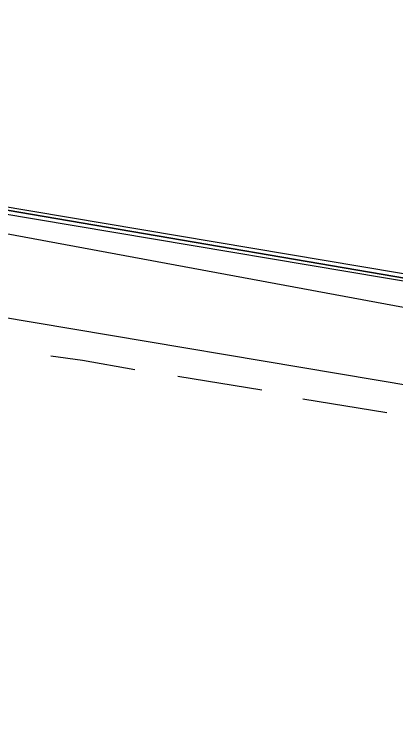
# Model space of a CAD drawing. Header units: feet. Extents: x -84 to 198, y -22 to 181.
# Drawn here: x 104.293 to 106.537, y 149.698 to 153.973 of the extents above; entities that cross this region are included whole.
import ezdxf

# ---------------------------------------------------------------- set-up
doc = ezdxf.new("R2010")
doc.units = ezdxf.units.FT
doc.layers.add('A-AREA-UNIDAD', color=30, linetype='CONTINUOUS')
doc.layers.add('A-LINEA', color=7, linetype='CONTINUOUS')

msp = doc.modelspace()

# ---------------------------------------------------------------- linework, layer by layer
at = {"layer": 'A-AREA-UNIDAD'}
msp.add_lwpolyline([(134, 143.5378), (130.912, 144.9422), (130.4, 144.9422), (130.208, 145.2622), (127.168, 146.4889), (126.672, 146.4889), (126.64, 146.7022), (123.52, 147.8578), (122.88, 147.8933), (122.848, 148.0889), (115.808, 150.2578), (115.2, 150.2578), (115.168, 150.4178), (111.328, 151.2178), (111.28, 151.3778), (104, 152.7289), (99.072, 153.3689), (92.192, 153.9022), (87.92, 153.9733)], dxfattribs=at)
at = {"layer": 'A-LINEA'}
for p, q in [((107.4, 151.6578), (103.7467, 152.2711)), ((107.4, 151.6578), (103.7467, 152.2711)), ((105.7467, 151.7644), (105.2533, 151.8444)), ((105.7467, 151.7644), (105.2533, 151.8444)), ((106.48, 151.6311), (105.9867, 151.7111)), ((106.48, 151.6311), (105.9867, 151.7111))]:
    msp.add_line(p, q, dxfattribs=at)
for points in [[(107.6267, 152.2711), (103.7467, 152.9244), (103.7333, 152.9244), (103.7333, 152.9111), (107.6267, 152.2444), (107.6267, 152.2578), (107.6267, 152.2711)], [(107.6267, 152.2711), (103.7467, 152.9244), (103.7333, 152.9244), (103.7333, 152.9111), (107.6267, 152.2444), (107.6267, 152.2578), (107.6267, 152.2711)], [(107.6267, 152.2444), (103.7333, 152.9111), (103.7333, 152.8844), (107.6267, 152.2311), (107.6267, 152.2444)], [(107.6267, 152.2444), (103.7333, 152.9111), (103.7333, 152.8844), (107.6267, 152.2311), (107.6267, 152.2444)], [(105, 151.8844), (104.6933, 151.9378), (104.5067, 151.9644)], [(105, 151.8844), (104.6933, 151.9378), (104.5067, 151.9644)]]:
    msp.add_lwpolyline(points, dxfattribs=at)

doc.saveas('drawing.dxf')
